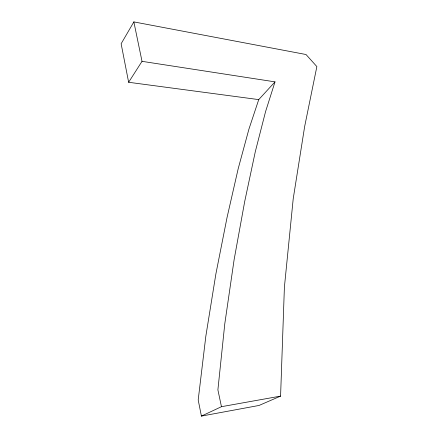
<?xml version="1.0" encoding="UTF-8"?>
<svg xmlns="http://www.w3.org/2000/svg" width="438" height="438" viewBox="0 0 438 438"><rect width="100%" height="100%" fill="white"/><g stroke="black" fill="none" stroke-linecap="round" stroke-linejoin="round"><path stroke-width="0.66" d="M258.738 99.612L248.926 129.128L238.206 168.63L227.07 217.39L215.863 274.057L205.827 336.264L198.195 399.965L201.409 416.1L259.055 405.451L280.583 396.111L284.399 287.18L293.208 198.825L304.656 126.516L316.866 66.587L306.014 54.515L133.858 21.9L121.134 43.756L128.641 82.278L258.738 99.612L275.009 81.862L142.021 61.336L128.641 82.278M275.009 81.862L265.543 111.69L255.277 151.8L244.694 201.546L234.122 259.652L224.787 323.802L217.894 389.864L221.458 406.694L201.409 416.1M221.458 406.694L280.583 396.111M133.858 21.9L142.021 61.336"/></g></svg>
